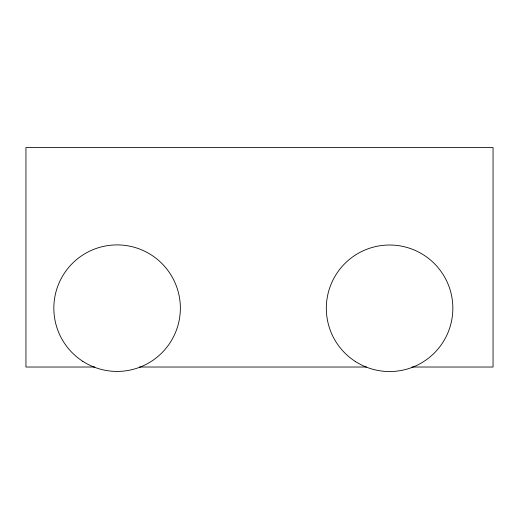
<?xml version="1.0" encoding="UTF-8"?>
<svg xmlns="http://www.w3.org/2000/svg" width="519" height="519" viewBox="0 0 519 519"><rect width="100%" height="100%" fill="white"/><g stroke="black" fill="none" stroke-linecap="round" stroke-linejoin="round"><path stroke-width="0.78" d="M94.88 367.024L25.95 367.024L25.95 147.539L493.05 147.539L493.05 367.024L411.956 367.024M139.481 367.024L366.544 367.024M355.23 361.399A63.26 63.26 0 0 0 452.769 311.471A63.26 63.26 0 0 0 360.757 251.968A63.26 63.26 0 0 0 355.23 361.399M82.748 361.289A63.26 63.26 0 0 0 180.281 311.355A63.26 63.26 0 0 0 88.275 251.851A63.26 63.26 0 0 0 82.748 361.289"/></g></svg>
